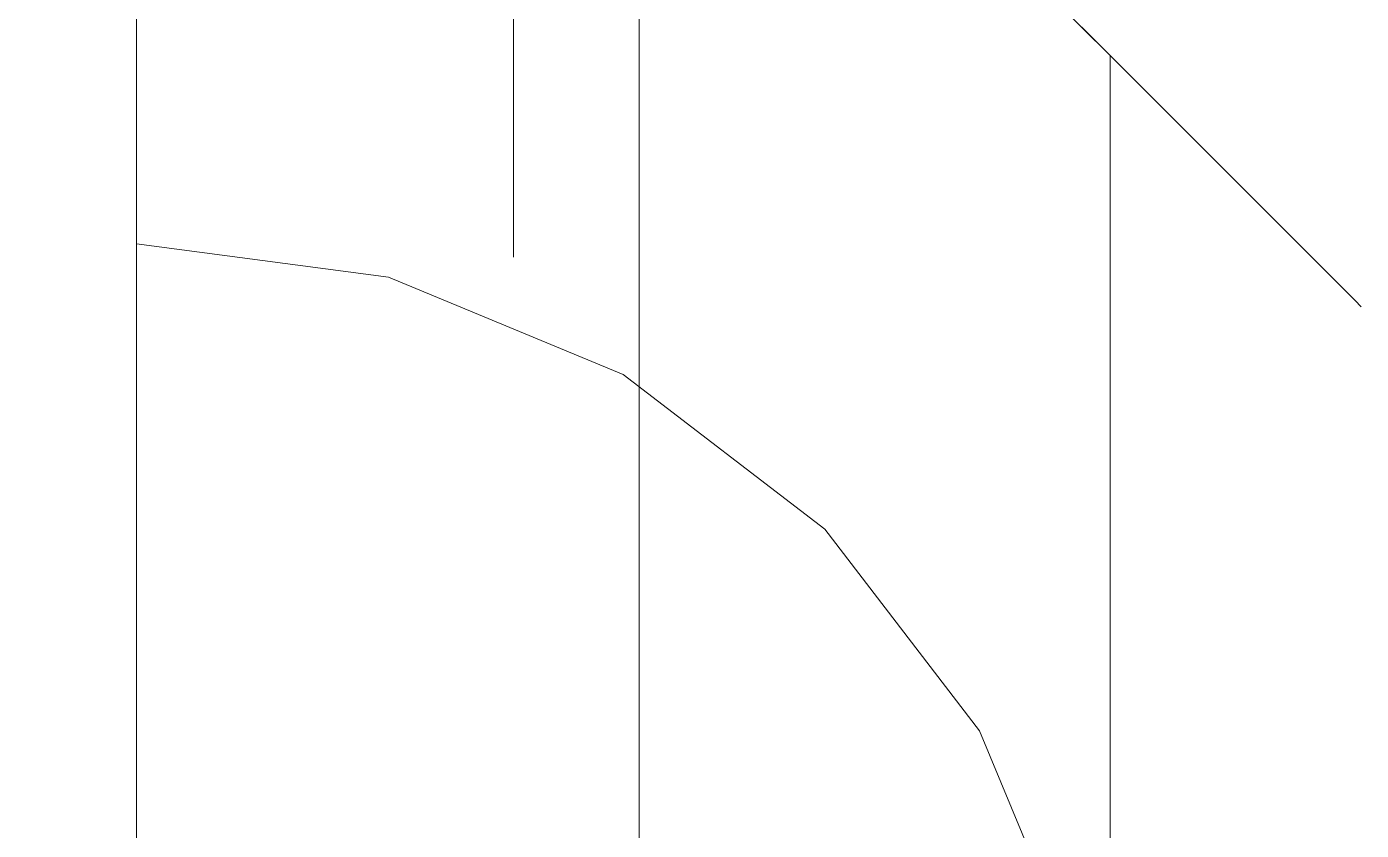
# Model space of a CAD drawing. Header units: inches. Extents: x 11 to 371, y 57 to 381.
# Drawn here: x 36.883 to 39.539, y 146.646 to 148.245 of the extents above; entities that cross this region are included whole.
import ezdxf

# ---------------------------------------------------------------- set-up
doc = ezdxf.new("R2010")
doc.units = ezdxf.units.IN
doc.header["$MEASUREMENT"] = 0
doc.layers.add('Stove', color=5, linetype='Continuous', lineweight=9)

# ---------------------------------------------------------------- blocks, each defined once
blk = doc.blocks.new('Range-Classic-D_83880-_3D_0')
for p, q in [((11.6875, -26.375, 33.0312), (11.6875, -26.375, 33.5313)), ((11.6875, -26.375, 33.5313), (12.5396, -26.375, 33.5313)), ((12.5396, -26.375, 33.0312), (11.6875, -26.375, 33.0312)), ((11.6875, -26.375, 33.2812), (12.5396, -26.375, 33.2812)), ((11.9715, -26.375, 33.0312), (11.9715, -26.375, 33.5313)), ((12.2555, -26.375, 33.0312), (12.2555, -26.375, 33.5313))]:
    blk.add_line(p, q)
for points in [[(14.9375, -26.375, 5.5), (-14.9375, -26.375, 5.5), (-14.9375, -24.3125, 5.5), (14.9375, -24.3125, 5.5)], [(-14.9375, -24.3125, 27.75), (-14.9375, -26.375, 27.75), (14.9375, -26.375, 27.75), (14.9375, -24.3125, 27.75)], [(-14.9375, -24.3125, 2), (14.9375, -24.3125, 2), (14.9375, -26.375, 2), (-14.9375, -26.375, 2)], [(-14.9375, -24.3125, 5), (-14.9375, -26.375, 5), (14.9375, -26.375, 5), (14.9375, -24.3125, 5)], [(-14.9375, -24.3125, 28), (14.9375, -24.3125, 28), (14.9375, -26.375, 28), (-14.9375, -26.375, 28)], [(-14.9375, -26.375, 36), (14.9375, -26.375, 36), (14.9375, -24.3125, 36), (-14.9375, -24.3125, 36)], [(14.9375, -26.375, 5), (-14.9375, -26.375, 5), (-14.9375, -26.375, 2), (14.9375, -26.375, 2)], [(14.9375, -26.375, 28), (14.9375, -26.375, 36), (-14.9375, -26.375, 36), (-14.9375, -26.375, 28)], [(-12.9375, -26.375, 36), (12.9375, -26.375, 36), (12.9375, -26.375, 35), (-12.9375, -26.375, 35)], [(12.9375, -26.375, 35), (12.9375, -27.375, 35), (-12.9375, -27.375, 35), (-12.9375, -26.375, 35)], [(12.9375, -26.375, 36), (-12.9375, -26.375, 36), (-12.9375, -27.375, 36), (12.9375, -27.375, 36)], [(12.9375, -27.375, 36), (-12.9375, -27.375, 36), (-12.9375, -27.375, 35), (12.9375, -27.375, 35)]]:
    blk.add_3dface(points)
for points, invisible_edges in [([(-8.9375, -26.375, 22.75), (8.9375, -26.375, 22.75), (14.9375, -26.375, 27.75), (-14.9375, -26.375, 27.75)], 10), ([(14.9375, -26.375, 5.5), (8.9375, -26.375, 9), (-8.9375, -26.375, 9), (-14.9375, -26.375, 5.5)], 5), ([(14.9375, -26.375, 5.5), (14.9375, -26.375, 27.75), (8.9375, -26.375, 22.75), (8.9375, -26.375, 9)], 10), ([(11.3874, -26.375, 26.6395), (11.4837, -26.375, 26.4388), (11.3683, -26.7788, 26.5337)], 14), ([(11.369, -26.779, 26.9678), (11.4847, -26.375, 27.0625), (11.3877, -26.375, 26.8622)], 13), ([(11.369, -26.779, 26.9678), (11.3877, -26.375, 26.8622), (11.3874, -26.375, 26.6395)], 13), ([(11.4837, -26.375, 26.4388), (11.3874, -26.375, 26.6395), (11.659, -26.375, 27.2009), (11.6577, -26.375, 26.2997)], 6), ([(11.3874, -26.375, 26.6395), (11.3877, -26.375, 26.8622), (11.4847, -26.375, 27.0625), (11.659, -26.375, 27.2009)], 8), ([(11.6577, -26.375, 26.2997), (11.5597, -26.7712, 26.3277), (11.4837, -26.375, 26.4388)], 3), ([(11.659, -26.375, 27.2009), (11.4847, -26.375, 27.0625), (11.5717, -26.6963, 27.1695)], 14), ([(11.875, -26.375, 27.25), (11.5717, -26.6963, 27.1695), (11.809, -26.8765, 27.25)], 3), ([(11.875, -26.375, 27.25), (11.659, -26.375, 27.2009), (11.5717, -26.6963, 27.1695)], 14), ([(11.809, -26.8765, 26.25), (11.6577, -26.375, 26.2997), (11.875, -26.375, 26.25)], 1), ([(11.6577, -26.375, 26.2997), (11.659, -26.375, 27.2009), (11.875, -26.375, 27.25), (11.875, -26.375, 26.25)], 5), ([(12.9375, -26.375, 31.7812), (11.7487, -26.375, 32.1675), (12.2028, -26.375, 32.7925), (12.9375, -26.375, 33.0313)], 1), ([(12.9375, -26.375, 31.7812), (12.9375, -26.375, 30.5312), (12.2028, -26.375, 30.77), (11.7487, -26.375, 31.395)], 8), ([(12.9375, -26.375, 31.7812), (11.7487, -26.375, 31.395), (11.7487, -26.375, 32.1675)], 13), ([(11.8489, -27.125, 32.1349), (11.7487, -26.375, 32.1675), (11.7487, -26.375, 31.7812), (11.8489, -27.125, 31.7812)], 5), ([(11.8489, -27.125, 31.4276), (11.7487, -26.375, 31.395), (11.9757, -26.375, 31.0825)], 13), ([(12.0568, -27.125, 32.4211), (11.7487, -26.375, 32.1675), (11.8489, -27.125, 32.1349)], 3), ([(11.7487, -26.375, 31.395), (11.8489, -27.125, 31.4276), (11.8489, -27.125, 31.7812), (11.7487, -26.375, 31.7812)], 5), ([(11.7487, -26.375, 32.1675), (12.0568, -27.125, 32.4211), (11.9757, -26.375, 32.48)], 3), ([(11.875, -26.375, 26.25), (13.9375, -26.375, 26.25), (13.9375, -26.625, 26.25), (11.809, -26.8765, 26.25)], 4), ([(11.809, -26.8765, 27.25), (12.25, -28.3125, 27.25), (13.9375, -26.625, 27.25), (11.875, -26.375, 27.25)], 5), ([(11.8489, -27.125, 31.4276), (11.9757, -26.375, 31.0825), (12.0568, -27.125, 31.1414)], 3), ([(13.9375, -26.375, 27.25), (11.875, -26.375, 27.25), (13.9375, -26.625, 27.25)], 2), ([(13.9375, -26.375, 27.25), (13.9375, -26.375, 26.25), (11.875, -26.375, 26.25), (11.875, -26.375, 27.25)], 4), ([(12.2028, -26.375, 30.77), (12.0568, -27.125, 31.1414), (11.9757, -26.375, 31.0825)], 3), ([(12.2647, -27.125, 32.7072), (12.2028, -26.375, 32.7925), (11.9757, -26.375, 32.48)], 13), ([(11.9757, -26.375, 32.48), (12.0568, -27.125, 32.4211), (12.2647, -27.125, 32.7072)], 13), ([(12.2028, -26.375, 30.77), (12.2647, -27.125, 30.8553), (12.0568, -27.125, 31.1414)], 13), ([(12.2647, -27.125, 30.8553), (12.2028, -26.375, 30.77), (12.4699, -27.125, 30.7886)], 3), ([(12.4699, -27.125, 30.7886), (12.2028, -26.375, 30.77), (12.5701, -26.375, 30.6506)], 13), ([(12.2647, -27.125, 32.7072), (12.4268, -26.375, 32.8653), (12.2028, -26.375, 32.7925)], 13), ([(12.4268, -26.375, 32.8653), (12.2647, -27.125, 32.7072), (12.6011, -27.125, 32.8165)], 13), ([(11.809, -26.8765, 26.25), (13.9375, -26.625, 26.25), (12.25, -28.3125, 26.25), (11.6154, -27.3437, 26.25)], 5), ([(12.25, -28.3125, 26.25), (13.9375, -26.625, 26.25), (13.9375, -26.625, 27.25), (12.25, -28.3125, 27.25)], 8), ([(11.6154, -27.3437, 26.25), (11.436, -27.0591, 26.3429), (11.809, -26.8765, 26.25)], 3), ([(11.809, -26.8765, 27.25), (11.4873, -27.017, 27.1771), (11.6154, -27.3437, 27.25)], 3), ([(12.25, -28.3125, 27.25), (11.809, -26.8765, 27.25), (11.6154, -27.3437, 27.25)], 13), ([(12.2647, -27.125, 32.7072), (11.8489, -27.125, 32.1349), (12.9375, -27.125, 31.7812), (12.9375, -27.125, 32.9258)], 2), ([(12.2647, -27.125, 30.8553), (12.9375, -27.125, 30.6367), (12.9375, -27.125, 31.7812), (11.8489, -27.125, 31.4276)], 4), ([(11.8489, -27.125, 32.1349), (11.8489, -27.125, 31.4276), (12.9375, -27.125, 31.7812)], 14), ([(12.1681, -27.375, 32.3403), (12.1681, -27.125, 32.3403), (11.9864, -27.125, 32.0903), (11.9864, -27.375, 32.0903)], 5), ([(11.9864, -27.375, 31.7812), (11.9864, -27.125, 31.7812), (11.9864, -27.125, 31.4722), (11.9864, -27.375, 31.4722)], 5), ([(12.1681, -27.125, 31.2222), (12.1681, -27.375, 31.2222), (11.9864, -27.375, 31.4722), (11.9864, -27.125, 31.4722)], 5), ([(11.9864, -27.375, 32.0903), (11.9864, -27.125, 32.0903), (11.9864, -27.125, 31.7812), (11.9864, -27.375, 31.7812)], 5), ([(12.3497, -27.125, 30.9722), (11.9864, -27.125, 31.4722), (12.9375, -27.125, 31.7812), (12.9375, -27.125, 30.7813)], 2), ([(12.3497, -27.125, 32.5903), (12.9375, -27.125, 32.7812), (12.9375, -27.125, 31.7812), (11.9864, -27.125, 32.0903)], 4), ([(11.9864, -27.125, 31.4722), (11.9864, -27.125, 32.0903), (12.9375, -27.125, 31.7812)], 14), ([(12.1681, -27.125, 32.3403), (12.1681, -27.375, 32.3403), (12.3497, -27.375, 32.5903), (12.3497, -27.125, 32.5903)], 5), ([(12.1681, -27.375, 31.2222), (12.1681, -27.125, 31.2222), (12.3497, -27.125, 30.9722), (12.3497, -27.375, 30.9722)], 5), ([(11.6154, -27.3437, 27.25), (11.2228, -27.3613, 27.1364), (11.3075, -27.745, 27.25)], 3), ([(11.6154, -27.3437, 26.25), (11.3075, -27.745, 26.25), (11.2228, -27.3612, 26.3637)], 14), ([(11.3075, -27.745, 26.25), (11.6154, -27.3437, 26.25), (12.25, -28.3125, 26.25)], 14), ([(11.6154, -27.3437, 27.25), (11.3075, -27.745, 27.25), (12.25, -28.3125, 27.25)], 14), ([(12.9375, -27.375, 31.7812), (11.9864, -27.375, 31.4722), (12.3497, -27.375, 30.9722), (12.9375, -27.375, 30.7813)], 1), ([(12.9375, -27.375, 31.7812), (12.9375, -27.375, 32.7812), (12.3497, -27.375, 32.5903), (11.9864, -27.375, 32.0903)], 8), ([(12.9375, -27.375, 31.7812), (11.9864, -27.375, 32.0903), (11.9864, -27.375, 31.4722)], 13), ([(10.9006, -27.6301, 26.3984), (11.3075, -27.745, 26.25), (10.9063, -28.0529, 26.25)], 13), ([(11.3075, -27.745, 27.25), (10.901, -27.6306, 27.1023), (10.9063, -28.0529, 27.25)], 3), ([(10.9063, -28.0529, 26.25), (11.3075, -27.745, 26.25), (12.25, -28.3125, 26.25)], 14), ([(11.3075, -27.745, 27.25), (10.9063, -28.0529, 27.25), (12.25, -28.3125, 27.25)], 14), ([(10.439, -28.2465, 26.25), (10.5792, -27.9241, 26.3234), (10.9063, -28.0529, 26.25)], 3), ([(10.9063, -28.0529, 27.25), (10.5795, -27.9248, 27.1771), (10.439, -28.2465, 27.25)], 3), ([(10.439, -28.2465, 26.25), (10.9063, -28.0529, 26.25), (12.25, -28.3125, 26.25)], 14), ([(10.9063, -28.0529, 27.25), (10.439, -28.2465, 27.25), (12.25, -28.3125, 27.25)], 14), ([(9.9375, -28.3125, 26.25), (10.439, -28.2465, 26.25), (12.25, -28.3125, 26.25)], 2), ([(10.439, -28.2465, 27.25), (9.9375, -28.3125, 27.25), (12.25, -28.3125, 27.25)], 12), ([(9.9375, -28.4419, 27.233), (9.9375, -28.5625, 27.183), (11.0253, -28.3125, 27.25)], 14), ([(9.9375, -28.5625, 27.183), (9.9375, -28.6661, 27.1036), (11.0253, -28.3125, 27.25)], 14), ([(9.9375, -28.7455, 27), (11.0253, -28.3125, 27.25), (9.9375, -28.6661, 27.1036)], 3), ([(9.9375, -28.4419, 27.233), (11.0253, -28.3125, 27.25), (9.9375, -28.3125, 27.25)], 1), ([(9.9375, -28.6661, 26.3964), (9.9375, -28.5625, 26.317), (11.0253, -28.3125, 26.25)], 14), ([(9.9375, -28.4419, 26.267), (11.0253, -28.3125, 26.25), (9.9375, -28.5625, 26.317)], 3), ([(9.9375, -28.6661, 26.3964), (11.0253, -28.3125, 26.25), (9.9375, -28.7455, 26.5)], 3), ([(11.0253, -28.3125, 26.25), (9.9375, -28.4419, 26.267), (9.9375, -28.3125, 26.25)], 1), ([(11.7995, -28.763, 26.9669), (11.0253, -28.3125, 27.25), (11.7625, -28.8, 26.8613)], 3), ([(11.8591, -28.7034, 27.0617), (11.0253, -28.3125, 27.25), (11.7995, -28.763, 26.9669)], 3), ([(11.7995, -28.763, 26.5331), (11.7625, -28.8, 26.6387), (11.0253, -28.3125, 26.25)], 14), ([(11.6376, -28.3125, 26.25), (11.8591, -28.7034, 26.4383), (11.0253, -28.3125, 26.25)], 3), ([(11.8591, -28.7034, 26.4383), (11.7995, -28.763, 26.5331), (11.0253, -28.3125, 26.25)], 14), ([(11.8591, -28.7034, 27.0617), (11.6376, -28.3125, 27.25), (11.0253, -28.3125, 27.25)], 13), ([(11.6376, -28.3125, 26.25), (11.9438, -28.3125, 26.25), (12.0331, -28.5294, 26.2995)], 14), ([(11.6376, -28.3125, 27.25), (11.8591, -28.7034, 27.0617), (11.9383, -28.6242, 27.1409)], 13), ([(11.9383, -28.6242, 27.1409), (12.0331, -28.5294, 27.2005), (11.6376, -28.3125, 27.25)], 14), ([(11.6376, -28.3125, 26.25), (12.0331, -28.5294, 26.2995), (11.9383, -28.6242, 26.3591)], 13), ([(11.9438, -28.3125, 27.25), (11.6376, -28.3125, 27.25), (12.0331, -28.5294, 27.2005)], 14), ([(11.9383, -28.6242, 26.3591), (11.8591, -28.7034, 26.4383), (11.6376, -28.3125, 26.25)], 14), ([(12.0331, -28.5294, 27.2005), (12.1387, -28.4238, 27.2375), (11.9438, -28.3125, 27.25)], 14), ([(12.0331, -28.5294, 26.2995), (11.9438, -28.3125, 26.25), (12.1387, -28.4238, 26.2625)], 3), ([(12.1387, -28.4238, 27.2375), (12.25, -28.3125, 27.25), (11.9438, -28.3125, 27.25)], 12), ([(12.25, -28.3125, 26.25), (12.1387, -28.4238, 26.2625), (11.9438, -28.3125, 26.25)], 2), ([(12.1387, -28.4238, 26.2625), (12.25, -28.3125, 26.25), (12.25, -28.3125, 27.25), (12.1387, -28.4238, 27.2375)], 10), ([(12.0331, -28.5294, 27.2005), (12.0331, -28.5294, 26.2995), (12.1387, -28.4238, 26.2625), (12.1387, -28.4238, 27.2375)], 5), ([(11.9383, -28.6242, 26.3591), (12.0331, -28.5294, 26.2995), (11.9383, -28.6242, 27.1409), (11.8591, -28.7034, 27.0617)], 10), ([(11.9383, -28.6242, 27.1409), (12.0331, -28.5294, 26.2995), (12.0331, -28.5294, 27.2005)], 3), ([(11.8591, -28.7034, 26.4383), (11.9383, -28.6242, 26.3591), (11.8591, -28.7034, 27.0617)], 14), ([(11.7995, -28.763, 26.9669), (11.7995, -28.763, 26.5331), (11.8591, -28.7034, 26.4383), (11.8591, -28.7034, 27.0617)], 5), ([(9.9375, -28.7455, 27), (9.9375, -28.7955, 26.8794), (11.7625, -28.8, 26.8613)], 14), ([(9.9375, -28.7455, 26.5), (11.7625, -28.8, 26.6387), (9.9375, -28.7955, 26.6206)], 3), ([(11.7625, -28.8, 26.6387), (11.7995, -28.763, 26.5331), (11.7995, -28.763, 26.9669), (11.7625, -28.8, 26.8613)], 10), ([(11.75, -28.8125, 26.75), (9.9375, -28.7955, 26.8794), (9.9375, -28.8125, 26.75)], 13), ([(11.75, -28.8125, 26.75), (11.7625, -28.8, 26.8613), (9.9375, -28.7955, 26.8794)], 14), ([(11.7625, -28.8, 26.6387), (11.75, -28.8125, 26.75), (9.9375, -28.7955, 26.6206)], 14), ([(9.9375, -28.7955, 26.6206), (11.75, -28.8125, 26.75), (9.9375, -28.8125, 26.75)], 3), ([(11.75, -28.8125, 26.75), (11.7625, -28.8, 26.6387), (11.7625, -28.8, 26.8613)], 2)]:
    blk.add_3dface(points, dxfattribs=dict(invisible_edges=invisible_edges))
at = {"layer": 'Stove', "invisible_edges": 15}
for points in [[(11.4837, -26.375, 26.4388), (11.5597, -26.7712, 26.3277), (11.3683, -26.7788, 26.5337)], [(11.369, -26.779, 26.9678), (11.3874, -26.375, 26.6395), (11.3683, -26.7788, 26.5337)], [(11.369, -26.779, 26.9678), (11.5717, -26.6963, 27.1695), (11.4847, -26.375, 27.0625)], [(11.5597, -26.7712, 26.3277), (11.6577, -26.375, 26.2997), (11.809, -26.8765, 26.25)], [(11.369, -26.779, 26.9678), (11.4873, -27.017, 27.1771), (11.5717, -26.6963, 27.1695)], [(11.809, -26.8765, 27.25), (11.5717, -26.6963, 27.1695), (11.4873, -27.017, 27.1771)], [(11.5597, -26.7712, 26.3277), (11.436, -27.0591, 26.3429), (11.3683, -26.7788, 26.5337)], [(11.436, -27.0591, 26.3429), (11.5597, -26.7712, 26.3277), (11.809, -26.8765, 26.25)], [(11.3683, -26.7788, 26.5337), (11.436, -27.0591, 26.3429), (11.1867, -27.0864, 26.7509)], [(11.1867, -27.0864, 26.7509), (11.369, -26.779, 26.9678), (11.3683, -26.7788, 26.5337)], [(11.369, -26.779, 26.9678), (11.1867, -27.0864, 26.7509), (11.4873, -27.017, 27.1771)], [(11.4873, -27.017, 27.1771), (11.1867, -27.0864, 26.7509), (11.2228, -27.3613, 27.1364)], [(11.6154, -27.3437, 27.25), (11.4873, -27.017, 27.1771), (11.2228, -27.3613, 27.1364)], [(11.436, -27.0591, 26.3429), (11.2228, -27.3612, 26.3637), (11.1867, -27.0864, 26.7509)], [(11.6154, -27.3437, 26.25), (11.2228, -27.3612, 26.3637), (11.436, -27.0591, 26.3429)], [(11.0774, -27.2908, 26.9052), (11.1867, -27.0864, 26.7509), (10.9889, -27.3701, 26.65)], [(11.1867, -27.0864, 26.7509), (11.2228, -27.3612, 26.3637), (10.9889, -27.3701, 26.65)], [(11.0774, -27.2908, 26.9052), (11.2228, -27.3613, 27.1364), (11.1867, -27.0864, 26.7509)], [(10.9889, -27.3701, 26.65), (10.901, -27.6306, 27.1023), (11.0774, -27.2908, 26.9052)], [(11.2228, -27.3613, 27.1364), (11.0774, -27.2908, 26.9052), (10.901, -27.6306, 27.1023)], [(10.9889, -27.3701, 26.65), (10.9006, -27.6301, 26.3984), (10.6489, -27.6242, 26.7509)], [(10.6489, -27.6242, 26.7509), (10.901, -27.6306, 27.1023), (10.9889, -27.3701, 26.65)], [(11.3075, -27.745, 26.25), (10.9006, -27.6301, 26.3984), (11.2228, -27.3612, 26.3637)], [(11.2228, -27.3612, 26.3637), (10.9006, -27.6301, 26.3984), (10.9889, -27.3701, 26.65)], [(11.2228, -27.3613, 27.1364), (10.901, -27.6306, 27.1023), (11.3075, -27.745, 27.25)], [(10.5792, -27.9241, 26.3234), (10.6489, -27.6242, 26.7509), (10.9006, -27.6301, 26.3984)], [(10.5795, -27.9248, 27.1771), (10.901, -27.6306, 27.1023), (10.6489, -27.6242, 26.7509)], [(10.9063, -28.0529, 26.25), (10.5792, -27.9241, 26.3234), (10.9006, -27.6301, 26.3984)], [(10.9063, -28.0529, 27.25), (10.901, -27.6306, 27.1023), (10.5795, -27.9248, 27.1771)], [(9.9375, -28.7455, 27), (11.7625, -28.8, 26.8613), (11.0253, -28.3125, 27.25)], [(11.7625, -28.8, 26.6387), (9.9375, -28.7455, 26.5), (11.0253, -28.3125, 26.25)]]:
    blk.add_3dface(points, dxfattribs=at)

msp = doc.modelspace()

# ---------------------------------------------------------------- block references
at = {"layer": 'Stove', "rotation": 90}
msp.add_blockref('Range-Classic-D_83880-_3D_0', (10.7265, 135.9375), dxfattribs=at)

doc.saveas('drawing.dxf')
